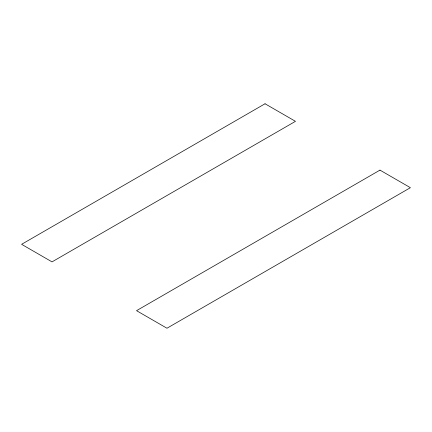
<?xml version="1.0" encoding="UTF-8"?>
<svg xmlns="http://www.w3.org/2000/svg" width="432" height="432" viewBox="0 0 432 432"><rect width="100%" height="100%" fill="white"/><g stroke="black" fill="none" stroke-linecap="round" stroke-linejoin="round"><path stroke-width="0.65" d="M265.037 103.766L21.6 244.312L52.029 261.878L295.466 121.333L265.037 103.766M379.971 170.122L136.534 310.667L166.963 328.234L410.4 187.688L379.971 170.122"/></g></svg>
